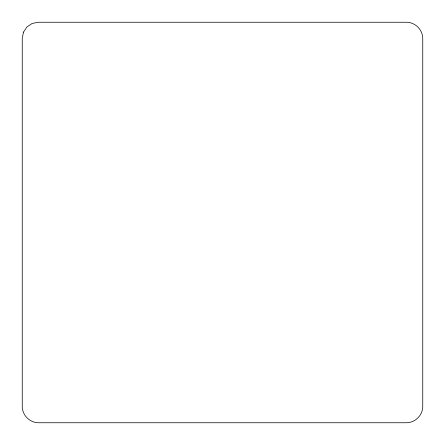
<?xml version="1.0" encoding="UTF-8"?>
<svg xmlns="http://www.w3.org/2000/svg" width="445" height="445" viewBox="0 0 445 445"><rect width="100%" height="100%" fill="white"/><g stroke="black" fill="none" stroke-linecap="round" stroke-linejoin="round"><path stroke-width="0.67" d="M23.468 32.14L22.25 38.27L22.25 406.73C22.422 415.335 29.665 422.578 38.27 422.75L406.73 422.75C415.335 422.578 422.578 415.335 422.75 406.73L422.75 38.27C422.578 29.665 415.335 22.422 406.73 22.25L38.27 22.25L32.14 23.468L26.945 26.945L23.468 32.14"/></g></svg>
